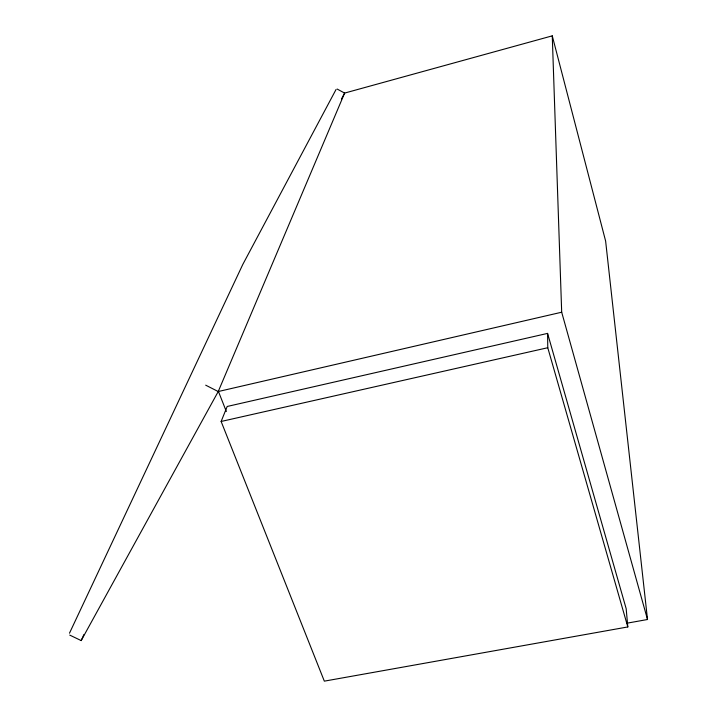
<?xml version="1.0" encoding="UTF-8"?>
<svg xmlns="http://www.w3.org/2000/svg" width="717" height="717" viewBox="0 0 717 717"><rect width="100%" height="100%" fill="white"/><g stroke="black" fill="none" stroke-linecap="round" stroke-linejoin="round"><path stroke-width="1.08" d="M221.132 421.471L227.19 406.467L547.582 333.396L626.174 608.688L627.814 626.945L324.335 681.15L221.132 421.471L547.77 347.727L547.582 333.396M69.755 635.101L81.182 640.586L218.228 391.545L344.626 93.085L337.124 89.025M81.182 640.586L83.961 634.473M69.486 633.183L242.803 264.43L336.04 89.508M341.453 99L344.626 93.085M344.976 92.986L552.26 35.85L605.632 241.1L647.514 619.506L626.568 623.261M218.793 391.41L561.689 312.218L552.26 35.85M205.689 385.172L218.228 391.545M218.56 391.769L226.348 411.522M547.77 347.727L627.814 626.945M561.689 312.218L647.514 619.506"/></g></svg>
